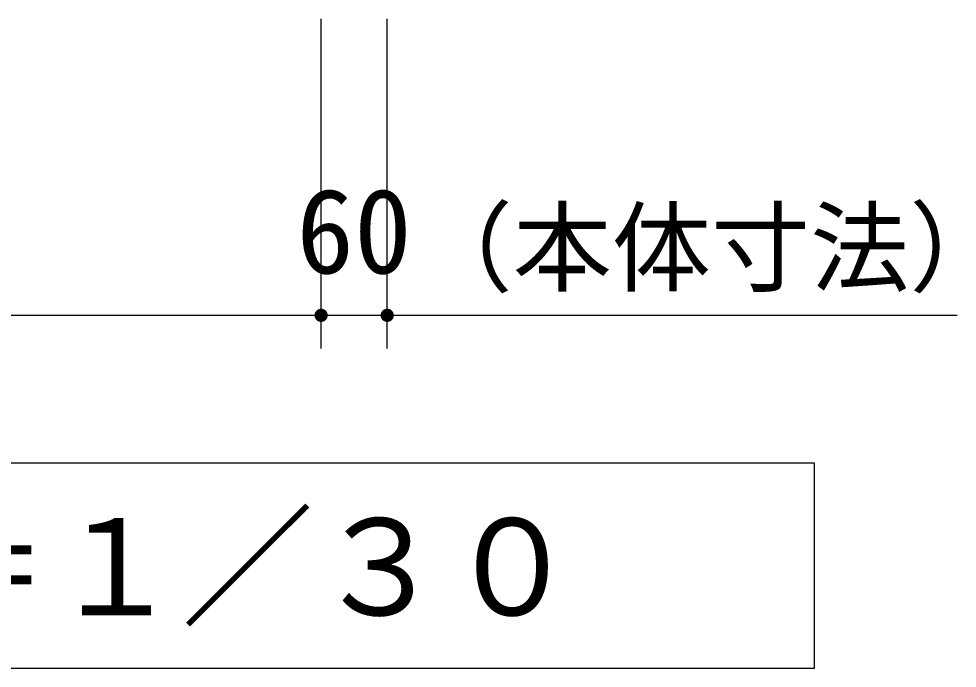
# Model space of a CAD drawing. Units: millimetres, scale not verified. Extents: x -8910 to 8910, y -6308 to 6308.
# Drawn here: x 521 to 1372, y -4053 to -3463 of the extents above; entities that cross this region are included whole.
import ezdxf
from ezdxf.enums import TextEntityAlignment as Align

# ---------------------------------------------------------------- set-up
doc = ezdxf.new("R2010")
doc.units = ezdxf.units.MM
doc.header["$LTSCALE"] = 30
doc.layers.add('0-1_製作', color=5, linetype='Continuous', lineweight=25)
doc.layers.add('0-4_機器', color=2, linetype='Continuous', lineweight=25)
doc.styles.add('ＭＳ ゴシック', font='')
doc.styles.get('ＭＳ ゴシック').set_extended_font_data('MS Gothic')

msp = doc.modelspace()

# ---------------------------------------------------------------- linework, layer by layer
at = {"layer": '0-1_製作', "color": 2}
for p, q in [((795.05, -3762.32), (795.05, -3463.06)), ((855.05, -3762.32), (855.05, -3463.06)), ((-224.95, -3732.32), (795.05, -3732.32)), ((795.05, -3732.32), (855.05, -3732.32)), ((855.05, -3732.32), (1372.38, -3732.32))]:
    msp.add_line(p, q, dxfattribs=at)
at = {"layer": '0-1_製作'}
for points in [[(789.05, -3732.32), (795.05, -3726.32), (795.05, -3732.32)], [(789.06, -3731.94), (795.05, -3726.32), (789.05, -3732.32)], [(789.15, -3731.19), (795.05, -3726.32), (789.06, -3731.94)], [(789.34, -3730.46), (795.05, -3726.32), (789.15, -3731.19)], [(789.62, -3729.76), (795.05, -3726.32), (789.34, -3730.46)], [(789.98, -3729.1), (795.05, -3726.32), (789.62, -3729.76)], [(790.42, -3728.49), (795.05, -3726.32), (789.98, -3729.1)], [(790.94, -3727.94), (795.05, -3726.32), (790.42, -3728.49)], [(791.52, -3727.46), (795.05, -3726.32), (790.94, -3727.94)], [(792.16, -3727.06), (795.05, -3726.32), (791.52, -3727.46)], [(792.84, -3726.74), (795.05, -3726.32), (792.16, -3727.06)], [(792.84, -3726.74), (794.3, -3726.37), (795.05, -3726.32)], [(793.56, -3726.51), (794.3, -3726.37), (792.84, -3726.74)], [(795.05, -3726.32), (800.86, -3730.83), (795.05, -3732.32)], [(795.05, -3726.32), (800.63, -3730.11), (800.86, -3730.83)], [(795.05, -3726.32), (800.31, -3729.43), (800.63, -3730.11)], [(795.05, -3726.32), (799.9, -3728.79), (800.31, -3729.43)], [(795.05, -3726.32), (799.42, -3728.21), (799.9, -3728.79)], [(795.05, -3726.32), (798.87, -3727.7), (799.42, -3728.21)], [(795.05, -3726.32), (798.26, -3727.25), (798.87, -3727.7)], [(795.05, -3726.32), (797.6, -3726.89), (798.26, -3727.25)], [(795.05, -3726.32), (796.9, -3726.61), (797.6, -3726.89)], [(795.05, -3726.32), (796.17, -3726.42), (796.9, -3726.61)], [(795.05, -3726.32), (795.42, -3726.33), (796.17, -3726.42)], [(849.05, -3732.32), (855.05, -3726.32), (855.05, -3732.32)], [(849.06, -3731.94), (855.05, -3726.32), (849.05, -3732.32)], [(849.15, -3731.19), (855.05, -3726.32), (849.06, -3731.94)], [(849.34, -3730.46), (855.05, -3726.32), (849.15, -3731.19)], [(849.62, -3729.76), (855.05, -3726.32), (849.34, -3730.46)], [(849.98, -3729.1), (855.05, -3726.32), (849.62, -3729.76)], [(850.42, -3728.49), (855.05, -3726.32), (849.98, -3729.1)], [(850.94, -3727.94), (855.05, -3726.32), (850.42, -3728.49)], [(851.52, -3727.46), (855.05, -3726.32), (850.94, -3727.94)], [(852.16, -3727.06), (855.05, -3726.32), (851.52, -3727.46)], [(852.84, -3726.74), (855.05, -3726.32), (852.16, -3727.06)], [(852.84, -3726.74), (854.3, -3726.37), (855.05, -3726.32)], [(853.56, -3726.51), (854.3, -3726.37), (852.84, -3726.74)], [(855.05, -3726.32), (860.86, -3730.83), (855.05, -3732.32)], [(855.05, -3726.32), (860.63, -3730.11), (860.86, -3730.83)], [(855.05, -3726.32), (860.31, -3729.43), (860.63, -3730.11)], [(855.05, -3726.32), (859.9, -3728.79), (860.31, -3729.43)], [(855.05, -3726.32), (859.42, -3728.21), (859.9, -3728.79)], [(855.05, -3726.32), (858.87, -3727.7), (859.42, -3728.21)], [(855.05, -3726.32), (858.26, -3727.25), (858.87, -3727.7)], [(855.05, -3726.32), (857.6, -3726.89), (858.26, -3727.25)], [(855.05, -3726.32), (856.9, -3726.61), (857.6, -3726.89)], [(855.05, -3726.32), (856.17, -3726.42), (856.9, -3726.61)], [(855.05, -3726.32), (855.42, -3726.33), (856.17, -3726.42)], [(789.09, -3733.07), (789.05, -3732.32), (795.05, -3732.32)], [(789.09, -3733.07), (795.05, -3732.32), (789.24, -3733.81)], [(789.24, -3733.81), (795.05, -3732.32), (789.47, -3734.53)], [(789.47, -3734.53), (795.05, -3732.32), (789.79, -3735.21)], [(789.79, -3735.21), (795.05, -3732.32), (790.19, -3735.85)], [(790.19, -3735.85), (795.05, -3732.32), (790.67, -3736.43)], [(790.67, -3736.43), (795.05, -3732.32), (791.22, -3736.94)], [(791.22, -3736.94), (795.05, -3732.32), (791.83, -3737.38)], [(791.83, -3737.38), (795.05, -3732.32), (792.49, -3737.75)], [(792.49, -3737.75), (795.05, -3732.32), (793.19, -3738.02)], [(793.19, -3738.02), (795.05, -3732.32), (793.92, -3738.21)], [(793.92, -3738.21), (795.05, -3732.32), (794.67, -3738.31)], [(794.67, -3738.31), (795.05, -3732.32), (795.05, -3738.32)], [(795.05, -3732.32), (800.86, -3730.83), (801, -3731.57)], [(795.05, -3732.32), (801, -3731.57), (801.05, -3732.32)], [(795.05, -3732.32), (797.94, -3737.58), (795.05, -3738.32)], [(795.05, -3732.32), (798.57, -3737.17), (797.94, -3737.58)], [(795.05, -3732.32), (799.15, -3736.69), (798.57, -3737.17)], [(795.05, -3732.32), (799.67, -3736.14), (799.15, -3736.69)], [(795.05, -3732.32), (800.11, -3735.53), (799.67, -3736.14)], [(795.05, -3732.32), (800.48, -3734.87), (800.11, -3735.53)], [(795.05, -3732.32), (800.75, -3734.17), (800.48, -3734.87)], [(795.05, -3732.32), (800.94, -3733.44), (800.75, -3734.17)], [(795.05, -3732.32), (801.04, -3732.7), (800.94, -3733.44)], [(795.05, -3732.32), (801.05, -3732.32), (801.04, -3732.7)], [(795.05, -3738.32), (797.94, -3737.58), (797.26, -3737.9)], [(795.05, -3738.32), (797.26, -3737.9), (795.8, -3738.27)], [(795.8, -3738.27), (797.26, -3737.9), (796.54, -3738.13)], [(849.09, -3733.07), (849.05, -3732.32), (855.05, -3732.32)], [(849.09, -3733.07), (855.05, -3732.32), (849.24, -3733.81)], [(849.24, -3733.81), (855.05, -3732.32), (849.47, -3734.53)], [(849.47, -3734.53), (855.05, -3732.32), (849.79, -3735.21)], [(849.79, -3735.21), (855.05, -3732.32), (850.19, -3735.85)], [(850.19, -3735.85), (855.05, -3732.32), (850.67, -3736.43)], [(850.67, -3736.43), (855.05, -3732.32), (851.22, -3736.94)], [(851.22, -3736.94), (855.05, -3732.32), (851.83, -3737.38)], [(851.83, -3737.38), (855.05, -3732.32), (852.49, -3737.75)], [(852.49, -3737.75), (855.05, -3732.32), (853.19, -3738.02)], [(853.19, -3738.02), (855.05, -3732.32), (853.92, -3738.21)], [(853.92, -3738.21), (855.05, -3732.32), (854.67, -3738.31)], [(854.67, -3738.31), (855.05, -3732.32), (855.05, -3738.32)], [(855.05, -3732.32), (860.86, -3730.83), (861, -3731.57)], [(855.05, -3732.32), (861, -3731.57), (861.05, -3732.32)], [(855.05, -3732.32), (857.94, -3737.58), (855.05, -3738.32)], [(855.05, -3732.32), (858.57, -3737.17), (857.94, -3737.58)], [(855.05, -3732.32), (859.15, -3736.69), (858.57, -3737.17)], [(855.05, -3732.32), (859.67, -3736.14), (859.15, -3736.69)], [(855.05, -3732.32), (860.11, -3735.53), (859.67, -3736.14)], [(855.05, -3732.32), (860.48, -3734.87), (860.11, -3735.53)], [(855.05, -3732.32), (860.75, -3734.17), (860.48, -3734.87)], [(855.05, -3732.32), (860.94, -3733.44), (860.75, -3734.17)], [(855.05, -3732.32), (861.04, -3732.7), (860.94, -3733.44)], [(855.05, -3732.32), (861.05, -3732.32), (861.04, -3732.7)], [(855.05, -3738.32), (857.94, -3737.58), (857.26, -3737.9)], [(855.05, -3738.32), (857.26, -3737.9), (855.8, -3738.27)], [(855.8, -3738.27), (857.26, -3737.9), (856.54, -3738.13)]]:
    msp.add_solid(points, dxfattribs=at)
at = {"layer": '0-4_機器', "color": 3}
msp.add_lwpolyline([(1242.87, -4052.73), (1242.87, -3866.42), (-786.46, -3866.42), (-786.46, -4052.73)], close=True, dxfattribs=at)

# ---------------------------------------------------------------- texts
at = {"layer": '0-1_製作', "color": 4, "style": 'ＭＳ ゴシック'}
for s, height, p in [('60', 76.98, (772.55, -3717.32)), ('（本体寸法）', 65.98, (878.95, -3723.57))]:
    msp.add_text(s, height=height, dxfattribs=at).set_placement(p, align=Align.BOTTOM_LEFT)
at = {"layer": '0-4_機器', "color": 4, "style": 'ＭＳ ゴシック'}
msp.add_text('Ｓ＝１／３０', height=87.98, dxfattribs=at).set_placement((308.34, -4031.03), align=Align.BOTTOM_LEFT)

doc.saveas('drawing.dxf')
